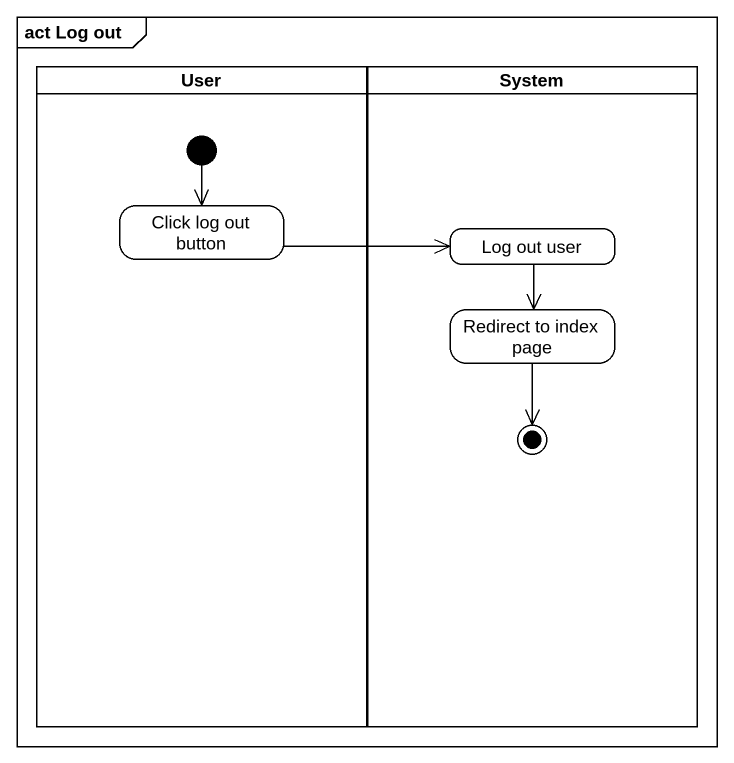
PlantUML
@startuml
mainframe act Log out
hide empty description
state User <<partition>> {
  state "Click log out button" as Click_log_out_button
  [*] --> Click_log_out_button
}
state System <<partition>> {
  state "Log out user" as Log_out_user
  state "Redirect to index page" as Redirect_to_index_page
  Redirect_to_index_page --> [*]
}
Click_log_out_button -right-> Log_out_user
Log_out_user --> Redirect_to_index_page
@enduml
